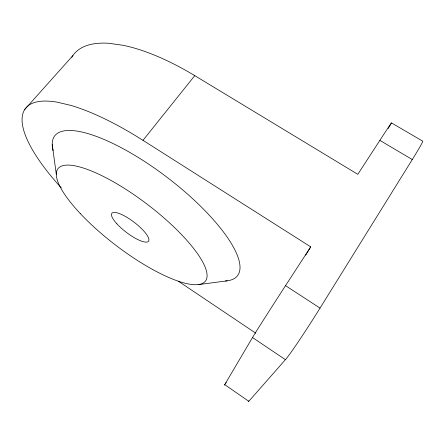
<?xml version="1.0" encoding="UTF-8"?>
<svg xmlns="http://www.w3.org/2000/svg" width="445" height="445" viewBox="0 0 445 445"><rect width="100%" height="100%" fill="white"/><g stroke="black" fill="none" stroke-linecap="round" stroke-linejoin="round"><path stroke-width="0.67" d="M61.271 187.862A154.66 47.849 37.4 0 1 57.121 102.15L71 105.437A154.66 47.849 37.4 0 1 142.979 140.336L310.721 246.864L285.54 285.646A47.365 0.484 -57.2 0 0 252.515 337.527L224.436 385.114L224.875 384.558M305.693 255.141L310.721 246.864M224.714 384.614L248.799 401.312L285.417 359.682A47.826 1.913 -57.4 0 0 320.027 308.107L412.281 159.555A44.494 1.596 -56.9 0 0 422.583 141.082L391.5 122.909M390.699 124.327A44.088 0.406 -57.3 0 0 379.858 140.375L357.813 174.334L194.754 75.644A149.236 59.257 37.5 0 0 123.065 45.284L108.713 43.282A149.236 59.257 37.5 0 0 71.834 57.283M225.576 383.529L226.244 382.533M142.979 140.336L194.754 75.644M24.67 109.57L72.88 55.608M198.442 284.616L227.228 280.823M379.858 140.375L412.281 159.555M285.54 285.646L320.027 308.107M178.25 281.14L255.819 333.216M252.515 337.527L285.417 359.682M52.232 144.625L56.309 174.323M53.116 150.688A115.077 35.322 37.4 0 1 166.13 176.609A115.077 35.322 37.4 0 1 225.381 281.006M390.404 124.817A44.088 0.406 -57.3 0 1 388.129 128.516M248.799 401.312A35.756 1.046 -57.5 0 1 248.538 400.962M80.462 213.75A92.716 25.821 37.3 0 0 205.151 281.446A92.716 25.821 37.3 0 0 109.392 179.574A92.716 25.821 37.3 0 0 80.462 213.75M116.879 223.818A23.034 6.375 37.3 0 0 148.246 241.518A23.034 6.375 37.3 0 0 125.446 216.481A23.034 6.375 37.3 0 0 116.879 223.818"/></g></svg>
